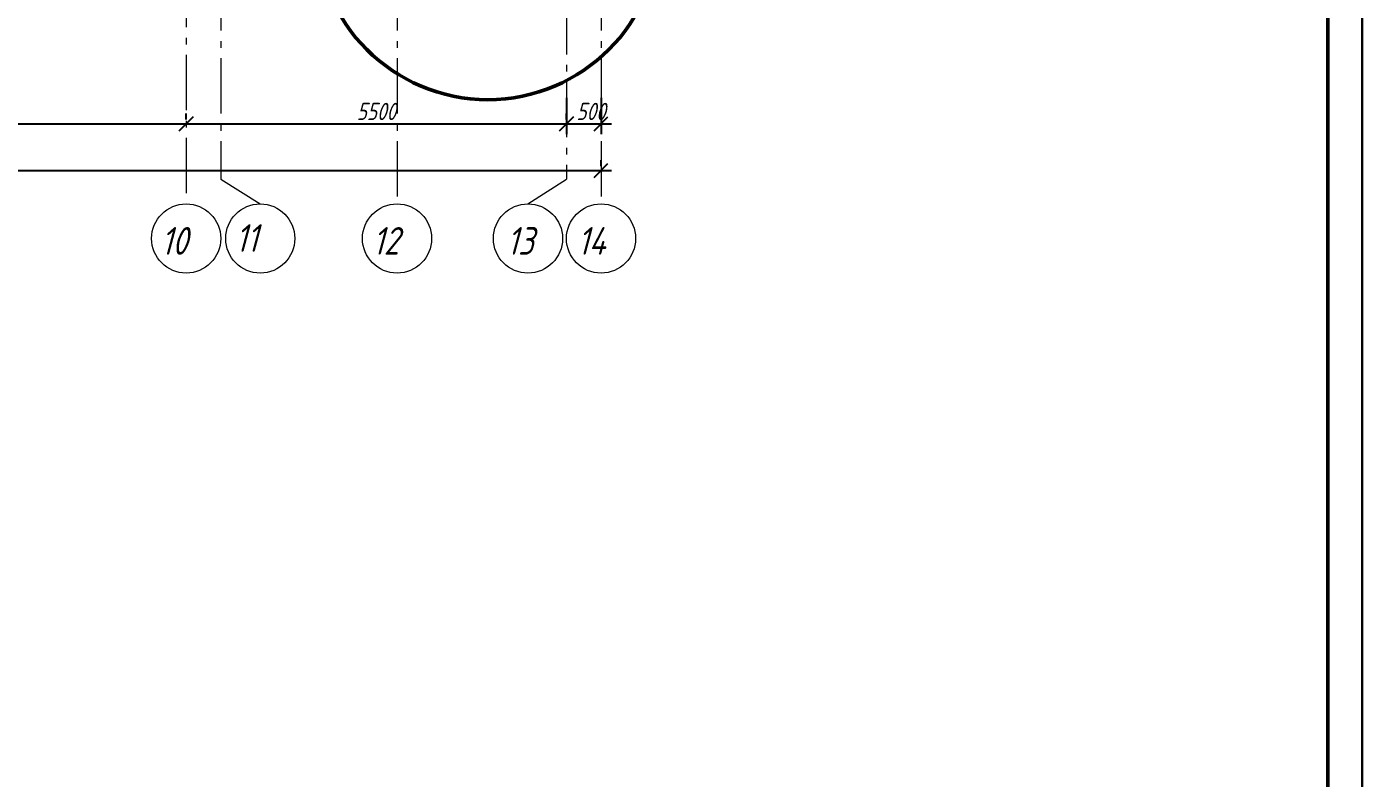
# Model space of a CAD drawing. Header units: millimetres. Extents: x 5341 to 134645, y 2795 to 129189.
# Drawn here: x 49026 to 68341, y 13701 to 24569 of the extents above; entities that cross this region are included whole.
import ezdxf

# ---------------------------------------------------------------- set-up
doc = ezdxf.new("R2010")
doc.units = ezdxf.units.MM
doc.linetypes.add('GOST2.303 6', pattern=[12, 8, -1.5, 1, -1.5])
doc.layers.get('Defpoints').update_dxf_attribs({"color": 1})
doc.layers.add('osi', color=1, linetype='GOST2.303 6', lineweight=15, plot=False)
doc.layers.add('razm', color=5, linetype='Continuous', lineweight=15, plot=False)
doc.layers.add('peregorodki', color=7, linetype='Continuous', lineweight=20)
doc.layers.add('АР_Рамка', color=7, linetype='Continuous', lineweight=30)
doc.styles.add('GOST 2.304', font='CS_Gost2304.shx', dxfattribs={"oblique": 15})
doc.styles.add('SPDS', font='SPDS.shx')
doc.styles.add('style2', font='CS_Gost2304.shx', dxfattribs={"oblique": 15})
doc.dimstyles.new('SPDS$0', dxfattribs={"dimscale": 100, "dimtxt": 2.5, "dimasz": 2, "dimexe": 1.5, "dimexo": 0.625, "dimgap": 0.5, "dimtad": 1, "dimdec": 0, "dimrnd": 0.001, "dimtxsty": 'SPDS', "dimblk": 'ARCHTICK', "dimcen": 2.5, "dimdle": 1.5, "dimadec": 0, "dimazin": 2, "dimtfac": 1, "dimtdec": 0, "dimtmove": 1, "dimatfit": 3, "dimfxl": 8, "dimtolj": 1, "dimtzin": 0, "dimarcsym": 0})

# ---------------------------------------------------------------- blocks, each defined once
blk = doc.blocks.new('_Oblique')
at = {"color": 0, "linetype": 'ByBlock', "lineweight": -2}
blk.add_line((-0.5, -0.5), (0.5, 0.5), dxfattribs=at)
blk = doc.blocks.new('*D40')
at = {"layer": 'Defpoints', "color": 0, "ltscale": 100, "transparency": 16777216}
for p in [(15332, 22491), (57332, 22491), (57332, 22491)]:
    blk.add_point(p, dxfattribs=at)
at = {"layer": 'razm', "color": 0, "lineweight": -2, "ltscale": 100, "transparency": 16777216}
blk.add_line((57332, 22553), (57332, 22641), dxfattribs=at)
at = {"layer": 'razm', "color": 5, "lineweight": -2, "ltscale": 100, "transparency": 16777216}
blk.add_line((15182, 22491), (57482, 22491), dxfattribs=at)
at = {"layer": 'razm', "color": 0, "linetype": 'ByBlock', "lineweight": -2, "ltscale": 100, "transparency": 16777216}
blk.add_line((15332, 22428), (15332, 22341), dxfattribs=at)
at = {"layer": 'razm', "color": 5, "lineweight": -2, "ltscale": 100, "transparency": 16777216, "xscale": 200, "yscale": 200, "zscale": 200, "rotation": 180}
blk.add_blockref('_Oblique', (15332, 22491), dxfattribs=at)
at = {"layer": 'razm', "color": 5, "lineweight": -2, "ltscale": 100, "transparency": 16777216, "xscale": 200, "yscale": 200, "zscale": 200}
blk.add_blockref('_Oblique', (57332, 22491), dxfattribs=at)
at = {"layer": 'razm', "color": 5, "ltscale": 100, "transparency": 16777216, "insert": (36332, 22676), "char_height": 250, "attachment_point": 5, "style": 'style2'}
blk.add_mtext('\\A1;42000', dxfattribs=at)
blk = doc.blocks.new('*D45')
at = {"layer": 'Defpoints', "color": 0, "ltscale": 100, "transparency": 16777216}
for p in [(45332, 23164), (51332, 23164), (51332, 23164)]:
    blk.add_point(p, dxfattribs=at)
at = {"layer": 'razm', "color": 0, "linetype": 'ByBlock', "lineweight": -2, "ltscale": 100, "transparency": 16777216}
blk.add_line((45332, 23226), (45332, 23314), dxfattribs=at)
at = {"layer": 'razm', "color": 0, "lineweight": -2, "ltscale": 100, "transparency": 16777216}
blk.add_line((51332, 23226), (51332, 23314), dxfattribs=at)
at = {"layer": 'razm', "color": 5, "lineweight": -2, "ltscale": 100, "transparency": 16777216}
blk.add_line((45182, 23164), (51482, 23164), dxfattribs=at)
at = {"layer": 'razm', "color": 5, "lineweight": -2, "ltscale": 100, "transparency": 16777216, "xscale": 200, "yscale": 200, "zscale": 200, "rotation": 180}
blk.add_blockref('_Oblique', (45332, 23164), dxfattribs=at)
at = {"layer": 'razm', "color": 5, "lineweight": -2, "ltscale": 100, "transparency": 16777216, "xscale": 200, "yscale": 200, "zscale": 200}
blk.add_blockref('_Oblique', (51332, 23164), dxfattribs=at)
at = {"layer": 'razm', "color": 5, "ltscale": 100, "transparency": 16777216, "insert": (48332, 23346), "char_height": 250, "attachment_point": 5, "style": 'style2'}
blk.add_mtext('\\A1;6000', dxfattribs=at)
blk = doc.blocks.new('*D47')
at = {"layer": 'Defpoints', "color": 0, "ltscale": 100, "transparency": 16777216}
for p in [(51332, 23164), (56832, 23164), (56832, 23164)]:
    blk.add_point(p, dxfattribs=at)
at = {"layer": 'peregorodki', "color": 0, "linetype": 'ByBlock', "lineweight": -2, "ltscale": 100, "transparency": 16777216}
blk.add_line((51332, 23226), (51332, 23314), dxfattribs=at)
at = {"layer": 'peregorodki', "color": 0, "lineweight": -2, "ltscale": 100, "transparency": 16777216}
blk.add_line((56832, 23226), (56832, 23314), dxfattribs=at)
at = {"layer": 'peregorodki', "color": 5, "lineweight": -2, "ltscale": 100, "transparency": 16777216}
blk.add_line((51182, 23164), (56982, 23164), dxfattribs=at)
at = {"layer": 'peregorodki', "color": 5, "lineweight": -2, "ltscale": 100, "transparency": 16777216, "xscale": 200, "yscale": 200, "zscale": 200, "rotation": 180}
blk.add_blockref('_Oblique', (51332, 23164), dxfattribs=at)
at = {"layer": 'peregorodki', "color": 5, "lineweight": -2, "ltscale": 100, "transparency": 16777216, "xscale": 200, "yscale": 200, "zscale": 200}
blk.add_blockref('_Oblique', (56832, 23164), dxfattribs=at)
at = {"layer": 'peregorodki', "color": 5, "ltscale": 100, "transparency": 16777216, "insert": (54082, 23344), "char_height": 250, "attachment_point": 5, "style": 'style2'}
blk.add_mtext('\\A1;5500', dxfattribs=at)
blk = doc.blocks.new('*D59')
at = {"layer": 'Defpoints', "color": 0, "ltscale": 100, "transparency": 16777216}
for p in [(56832, 23606), (57332, 23606), (57332, 23164)]:
    blk.add_point(p, dxfattribs=at)
at = {"layer": 'peregorodki', "color": 0, "linetype": 'ByBlock', "lineweight": -2, "ltscale": 100, "transparency": 16777216}
blk.add_line((56832, 23543), (56832, 23014), dxfattribs=at)
at = {"layer": 'peregorodki', "color": 0, "lineweight": -2, "ltscale": 100, "transparency": 16777216}
blk.add_line((57332, 23543), (57332, 23014), dxfattribs=at)
at = {"layer": 'peregorodki', "color": 5, "lineweight": -2, "ltscale": 100, "transparency": 16777216}
blk.add_line((56682, 23164), (57482, 23164), dxfattribs=at)
at = {"layer": 'peregorodki', "color": 5, "lineweight": -2, "ltscale": 100, "transparency": 16777216, "xscale": 200, "yscale": 200, "zscale": 200, "rotation": 180}
blk.add_blockref('_Oblique', (56832, 23164), dxfattribs=at)
at = {"layer": 'peregorodki', "color": 5, "lineweight": -2, "ltscale": 100, "transparency": 16777216, "xscale": 200, "yscale": 200, "zscale": 200}
blk.add_blockref('_Oblique', (57332, 23164), dxfattribs=at)
at = {"layer": 'peregorodki', "color": 5, "ltscale": 100, "transparency": 16777216, "insert": (57186, 23344), "char_height": 250, "attachment_point": 5, "style": 'style2'}
blk.add_mtext('\\A1;500', dxfattribs=at)

msp = doc.modelspace()

# ---------------------------------------------------------------- linework, layer by layer
at = {"layer": 'Defpoints', "lineweight": 50, "ltscale": 100}
msp.add_circle((55695, 25991.5), 2477.1, dxfattribs=at)
at = {"layer": 'osi', "ltscale": 100}
for p, q in [((51832.3, 52912.8), (51832.3, 22364)), ((54382.3, 52912.8), (54382.3, 22022)), ((57332.3, 52912.8), (57332.3, 22022)), ((56832.3, 52570), (56832.3, 22364)), ((51332.3, 51760.8), (51332.3, 22022)), ((51832.3, 22364), (52403.8, 22007)), ((56275.8, 22007), (56832.3, 22364))]:
    msp.add_line(p, q, dxfattribs=at)
at = {"layer": 'osi', "linetype": 'Continuous', "ltscale": 100}
for centre in [(51332.3, 21507), (52403.8, 21507), (54382.3, 21507), (56275.8, 21507), (57332.3, 21507)]:
    msp.add_circle(centre, 500, dxfattribs=at)
at = {"layer": 'АР_Рамка'}
for q in [(68341.3, 62232.7), (68341.3, 23832.7)]:
    msp.add_line((68341.3, 2832.7), q, dxfattribs=at)
at = {"layer": 'АР_Рамка', "lineweight": 50}
msp.add_lwpolyline([(67841.3, 3332.7), (7341.3, 3332.7), (7341.3, 61732.7), (67841.3, 61732.7), (67841.3, 3332.7)], close=True, dxfattribs=at)

# ---------------------------------------------------------------- texts
at = {"layer": 'osi', "color": 7, "lineweight": 25, "style": 'GOST 2.304', "oblique": 15}
for s, p in [('10', (50968.7, 21272.4)), ('11', (52045.2, 21313.9)), ('12', (54028.7, 21272.4)), ('13', (55969.2, 21272.4)), ('14', (56992.2, 21272.4))]:
    msp.add_text(s, height=400, dxfattribs=at).set_placement(p)

# ---------------------------------------------------------------- dimensions: what is measured, and where the dimension line sits
at = {"layer": 'peregorodki', "ltscale": 100}
dim = msp.add_linear_dim(base=(57332.3, 23164), p1=(56832.3, 23605.5), p2=(57332.3, 23605.5), dimstyle='SPDS$0', override={"dimscale": 100, "dimtxsty": 'style2', "dimblk": 'Oblique', "dimclrd": 5, "dimclrt": 5}, dxfattribs=at)
dim.commit()
dim.dimension.update_dxf_attribs({"geometry": '*D59', "text_midpoint": (57185.5, 23164), "dimtype": 128})
dim = msp.add_linear_dim(base=(56832.3, 23164), p1=(51332.3, 23164), p2=(56832.3, 23164), dimstyle='SPDS$0', override={"dimscale": 100, "dimtxsty": 'style2', "dimblk": 'Oblique', "dimclrd": 5, "dimclrt": 5}, dxfattribs=at)
dim.commit()
dim.dimension.update_dxf_attribs({"geometry": '*D47', "text_midpoint": (54082.3, 23344.2)})
at = {"layer": 'razm', "ltscale": 100}
for base, p1, p2, picture, middle in [((51332.3, 23164), (45332.3, 23164), (51332.3, 23164), '*D45', (48332.3, 23346.2)), ((57332.3, 22491), (15332.3, 22491), (57332.3, 22491), '*D40', (36332.3, 22675.7))]:
    dim = msp.add_linear_dim(base=base, p1=p1, p2=p2, dimstyle='SPDS$0', override={"dimscale": 100, "dimtxsty": 'style2', "dimblk": 'Oblique', "dimclrd": 5, "dimclrt": 5}, dxfattribs=at)
    dim.commit()
    dim.dimension.update_dxf_attribs({"geometry": picture, "text_midpoint": middle})

doc.saveas('drawing.dxf')
